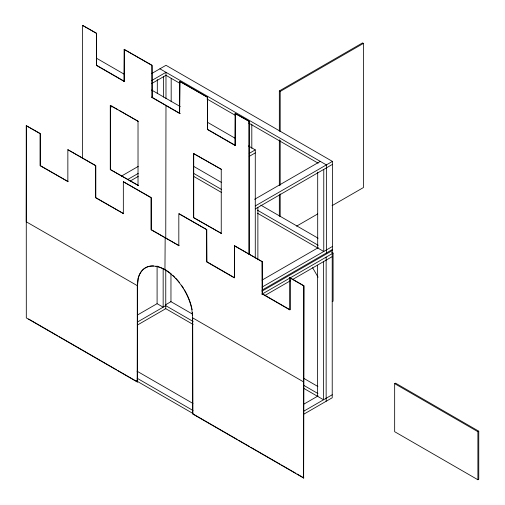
<?xml version="1.0" encoding="UTF-8"?>
<svg xmlns="http://www.w3.org/2000/svg" width="505" height="505" viewBox="0 0 505 505"><rect width="100%" height="100%" fill="white"/><g stroke="black" fill="none" stroke-linecap="round" stroke-linejoin="round"><path stroke-width="0.76" d="M26.241 125.676L40.11 133.686L40.11 165.716L68.068 181.611L40.324 165.596L40.324 133.56L26.241 125.676L26.31 317.923L137.284 381.995L137.499 285.767L138.219 278.577A39.232 22.649 60 0 1 153.615 265.946M82.536 25.376L96.625 33.261L96.404 65.416L96.404 33.38L82.536 25.376L82.536 158.305M124.148 49.402L152.106 65.29L152.106 97.326L151.891 65.416L124.148 49.402L124.148 81.438L124.369 49.275M151.784 73.49L165.981 65.296L332.435 161.398L332.435 249.489L261.95 290.186M151.759 80.51L165.981 72.303L165.981 98.759M110.279 169.529L138.237 185.423L110.279 169.529L110.279 105.463L117.936 109.636M110.462 107.357L112.495 106.183M151.759 83.514L165.981 75.302M179.849 81.311L179.635 113.467L179.849 81.311L207.593 97.326L207.593 129.362L235.564 145.509M67.853 149.701L95.811 165.596L95.811 197.625L123.555 213.647L95.596 197.752L95.596 165.716L67.853 149.701L67.853 181.737M110.279 105.463L138.237 121.352L119.294 110.412M165.981 105.337L165.76 237.798M179.635 81.438L207.593 97.326M137.499 285.767L26.241 221.777L26.456 125.549M121.32 176.169L138.244 166.398M207.378 97.452L207.593 129.362M235.336 113.341L235.122 145.503L235.122 113.467L249.205 121.352L249.205 254.507M279.334 131.123L279.334 90.944L362.558 42.893L363.43 43.398L363.43 187.551L332.05 205.668M123.34 181.737L151.298 197.625L151.298 229.661L179.041 245.676L151.077 229.788L151.077 197.752L123.34 181.737L123.34 213.766M127.386 179.673L138.219 173.417M279.334 90.944L280.199 91.449L363.43 43.398M130.094 181.112L138.219 176.422M193.503 153.514L221.468 169.402L193.503 153.514L193.503 217.579L221.468 233.474L193.503 217.579M235.122 113.467L249.205 121.352M249.205 153.387L255.277 149.884L255.277 258.068M249.205 156.392L255.277 152.889M165.167 237.672L164.952 269.916L165.571 270.194A39.232 22.649 60 0 1 191.9 309.824L192.62 317.841L303.663 381.95M254.621 199.311L320.296 161.398M178.82 245.802L178.82 213.766L206.785 229.661L206.785 261.697L234.522 277.712L234.522 245.676L234.522 277.712M255.277 205.945L332.435 161.398M255.277 208.944L332.435 164.396M165.785 270.068L164.333 269.481A39.232 22.649 60 0 0 138.004 278.703L137.284 285.887L137.284 381.995M206.564 229.788L206.785 261.697M137.354 315.076L156.986 303.739M296.574 226.152L317.721 213.943M165.571 304.786L170.961 301.674L170.961 274.202M137.328 322.095L165.76 305.676M137.328 325.1L165.76 308.681L165.76 269.569M234.307 245.802L262.265 261.697L262.265 293.727L290.009 309.748L290.009 277.712L290.009 309.748M262.07 280.105L318.264 247.658M262.044 287.124L332.435 246.484M261.95 291.183L332.221 250.619M262.051 261.817L262.265 293.727M261.83 294.257L333.085 253.119L333.085 301.169L332.221 301.674M264.538 295.696L290.268 280.843M292.294 279.669L332.221 256.622M237.129 439.388L192.878 413.841L192.657 317.86L192.657 413.967L303.631 478.033L303.877 285.723L290.009 277.712M303.833 404.151L318.049 395.945M303.808 411.177L332.221 394.771M303.808 414.176L332.221 397.776L332.221 249.615M394.664 383.648L395.535 383.15L478.759 431.201L478.759 479.251L477.894 479.75L394.664 431.699L394.664 383.648L477.894 431.699L478.759 431.201M303.631 478.033L303.877 285.723M159.908 68.8L326.369 164.901L326.369 252.992M166.05 75.346L179.692 83.224M206.981 98.98L235.633 115.519M248.599 123.005L318.182 163.178M96.322 58.113L124.293 74.26M151.582 90.016L180.234 106.555M207.523 122.311L235.494 138.458M248.454 145.945L255.277 149.884M96.398 65.164L124.369 81.311M151.651 97.067L180.304 113.606M96.404 65.416L124.148 81.438M151.891 97.452L179.635 113.467M207.378 129.488L235.122 145.503M193.952 166.536L221.234 182.286M260.807 205.131L318.106 238.215M331.722 252.33L333.085 253.119M193.339 173.19L221.31 189.337M257.462 210.213L318.182 245.266M193.339 176.195L221.31 192.342M257.462 213.217L323.768 251.49L323.768 169.402M179.041 213.647L206.785 229.661M234.522 245.676L262.265 261.697M289.794 277.838L303.663 285.843M206.564 261.824L234.307 277.838M262.051 293.853L289.794 309.874M170.538 301.428L192.367 314.028M303.568 378.232L317.891 386.502M165.154 305.323L193.125 321.47M303.638 385.277L317.961 393.547M165.154 308.328L193.125 324.475M303.638 388.282L323.547 399.777L323.547 261.628M137.038 371.181L192.979 403.476M137.114 378.232L193.049 410.527M135.744 380.448L193.049 413.532M28.57 318.977L57.848 335.882M59.205 336.665L116.396 369.685M117.753 370.468L137.499 381.868M238.493 440.177L249.382 446.464M250.745 447.247L280.016 464.152M281.38 464.935L295.677 473.191M297.041 473.974L303.846 477.907M165.167 269.79L164.548 269.354A39.232 22.649 60 0 0 155.868 266.185M312.589 267.675L318.087 277.195M192.38 312.614L192.639 315.524M477.894 431.699L477.894 479.75M326.148 257.121L326.148 401.279M317.695 172.155L317.695 247.987M317.481 265.188L317.481 396.273M280.199 91.449L280.199 131.622M280.199 140.289L280.199 185.19M280.199 193.851L280.199 216.695M279.334 139.784L279.334 185.474M279.334 194.93L279.334 216.197M257.878 207.448L257.878 259.822M251.806 124.104L251.806 148.337M248.99 121.478L248.99 254.406M221.247 169.529L221.247 233.6M193.724 153.387L193.724 217.453M171.182 78.338L171.182 101.789M163.38 76.804L163.38 97.13M163.159 268.717L163.159 307.179L157.093 303.675L157.093 265.996M157.307 79.556L157.307 93.627M138.023 121.478L138.023 185.55M110.494 105.337L110.494 169.402M166.385 270.44A39.232 22.649 60 0 1 171.189 273.944M172.944 275.477A39.232 22.649 60 0 1 174.528 276.986M175.576 278.053A39.232 22.649 60 0 1 179.572 282.674M181.428 285.167A39.232 22.649 60 0 1 183.612 288.462M184.432 289.813A39.232 22.649 60 0 1 192.121 309.698"/></g></svg>
